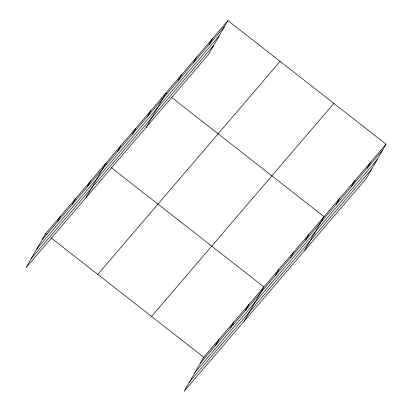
<?xml version="1.0" encoding="UTF-8"?>
<svg xmlns="http://www.w3.org/2000/svg" width="412" height="412" viewBox="0 0 412 412"><rect width="100%" height="100%" fill="white"/><g stroke="black" fill="none" stroke-linecap="round" stroke-linejoin="round"><path stroke-width="0.62" d="M227.918 20.6L45.619 233.63L25.961 267.815L208.266 54.781L227.918 20.6L386.039 144.185L366.381 178.37L184.082 391.4L203.734 357.219L386.039 144.185M57.232 222.011L60.657 216.058M72.275 204.434L75.7 198.481M87.313 186.857L90.738 180.904M86.123 197.513L105.776 163.332L106.77 164.11M117.394 151.709L120.819 145.755M132.432 134.132L135.857 128.178M147.475 116.56L150.9 110.607M146.281 127.215L165.938 93.03L166.932 93.807M178.01 80.876L181.435 74.922M193.506 62.768L196.931 56.815M209.002 44.661L212.427 38.707M215.352 345.596L218.777 339.642M230.39 328.019L233.815 322.066M245.434 310.447L248.853 304.494M244.239 321.097L263.896 286.917L111.245 167.602M275.51 275.293L278.934 269.34M290.553 257.721L293.977 251.768M305.591 240.145L309.015 234.191M304.401 250.8L324.053 216.619L171.402 97.304M336.13 204.46L339.55 198.507M351.621 186.353L355.046 180.399M367.118 168.245L370.543 162.292M42.194 239.583L224.499 26.553M36.838 248.9L219.143 35.87M31.317 258.499L213.622 45.469M97.799 274.413L280.098 61.383M151.554 316.431L333.859 103.402M200.314 363.173L382.614 150.138M194.953 372.484L377.258 159.454M189.438 382.084L371.737 169.054M45.619 233.63L47.107 234.799M51.083 237.904L203.734 357.219"/></g></svg>
